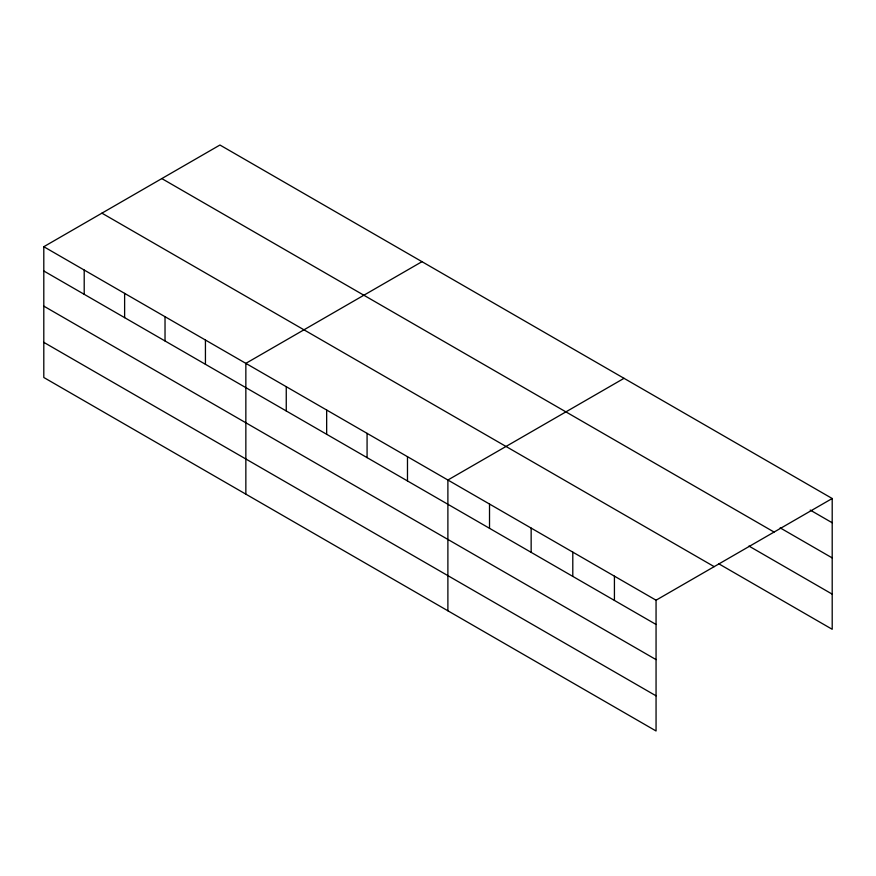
<?xml version="1.0" encoding="UTF-8"?>
<svg xmlns="http://www.w3.org/2000/svg" width="876" height="876" viewBox="0 0 876 876"><rect width="100%" height="100%" fill="white"/><g stroke="black" fill="none" stroke-linecap="round" stroke-linejoin="round"><path stroke-width="1.31" d="M656.058 659.617L656.058 600.202L43.8 246.714L43.8 377.49L656.058 730.978L656.058 659.617L43.8 306.129M718.867 563.848L832.2 629.286L832.2 498.51L219.942 145.022L43.8 246.714M421.991 261.672L245.849 363.365L245.849 494.141M624.03 378.322L447.888 480.015L447.888 610.791M656.058 600.202L832.2 498.51M810.223 510.084L832.2 522.764M780.155 527.867L832.2 557.913M161.819 178.584L774.077 532.06M748.936 546.055L832.2 594.136M101.923 213.164L714.181 566.641M43.8 270.98L656.058 624.468M43.8 342.341L656.058 695.829M614.426 576.167L614.426 600.421M572.794 552.132L572.794 576.386M531.152 528.086L531.152 552.351M489.52 504.05L489.52 528.316M407.482 456.692L407.482 480.946M367.077 433.357L367.077 457.622M326.66 410.023L326.66 434.288M286.255 386.699L286.255 410.964M205.433 340.041L205.433 364.296M165.027 316.707L165.027 340.972M124.622 293.383L124.622 317.638M84.206 270.049L84.206 294.314"/></g></svg>
